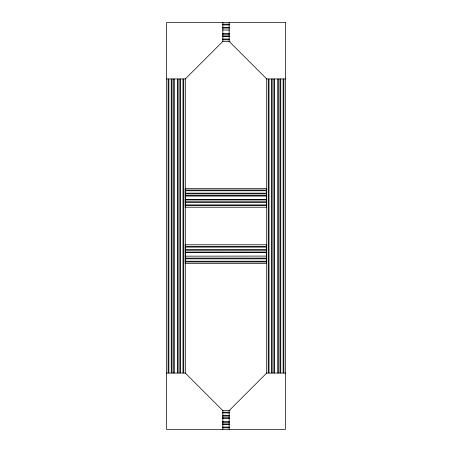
<?xml version="1.0" encoding="UTF-8"?>
<svg xmlns="http://www.w3.org/2000/svg" width="452" height="452" viewBox="0 0 452 452"><rect width="100%" height="100%" fill="white"/><g stroke="black" fill="none" stroke-linecap="round" stroke-linejoin="round"><path stroke-width="0.68" d="M222.39 24.176L229.407 24.176M222.39 24.928L229.407 24.928M222.39 27.306L229.407 27.306M222.39 28.058L229.407 28.058M222.39 29.985L229.407 30.064M222.39 33.911L229.407 33.911M222.39 33.99L229.407 33.99M222.39 35.917L229.407 35.917M222.39 36.669L229.407 36.669M222.39 39.047L229.407 39.047M222.39 39.799L229.407 39.799M222.39 41.375L230.108 41.375M166.545 78.925L185.32 78.925L222.87 41.375L222.87 22.6M285.455 78.925L266.68 78.925L229.13 41.375L229.13 22.6M185.218 190.026L266.578 190.026M185.218 190.778L266.578 190.778M185.218 193.157L266.578 193.157M185.218 193.908L266.578 193.908M185.218 195.835L266.578 195.835M185.218 195.914L266.578 195.914M185.218 199.761L266.578 199.761M185.218 199.84L266.578 199.84M185.218 201.767L266.578 201.767M185.218 202.519L266.578 202.519M185.218 204.897L266.578 204.897M185.218 205.649L266.578 205.649M185.218 246.351L266.578 246.351M185.218 247.103L266.578 247.103M185.218 249.481L266.578 249.481M185.218 250.233L266.578 250.233M185.218 252.159L266.578 252.159M185.218 252.239L266.578 252.239M185.218 256.165L266.578 256.086M185.218 258.092L266.578 258.092M185.218 258.843L266.578 258.843M185.218 261.222L266.578 261.222M185.218 261.974L266.578 261.974M166.545 373.075L185.32 373.075L222.87 410.625L222.87 429.4M285.455 373.075L266.68 373.075L229.13 410.625L229.13 429.4M222.39 410.625L230.108 410.625M222.39 412.201L229.407 412.201M222.39 412.953L229.407 412.953M222.39 415.331L229.407 415.331M222.39 416.083L229.407 416.083M222.39 418.01L229.407 418.01M222.39 418.089L229.407 418.089M222.39 421.936L229.407 421.936M222.39 422.015L229.407 422.015M222.39 423.942L229.407 423.942M222.39 424.694L229.407 424.694M222.39 427.072L229.407 427.072M222.39 427.824L229.407 427.824M283.879 79.1L283.879 372.9M283.127 79.1L283.127 372.9M280.748 79.1L280.748 372.9M279.997 79.1L279.997 372.9M278.07 79.1L278.07 372.9M277.974 79.1L277.974 372.9M274.161 79.1L274.161 372.9M274.065 79.1L274.065 372.9M272.138 79.1L272.138 372.9M271.386 79.1L271.386 372.9M269.008 79.1L269.008 372.9M268.256 79.1L268.256 372.9M266.68 78.394L266.68 373.606M185.32 78.394L185.32 373.606M183.744 79.1L183.744 372.9M182.992 79.1L182.992 372.9M180.614 79.1L180.614 372.9M179.862 79.1L179.862 372.9M177.935 79.1L177.935 372.9M177.839 79.1L177.839 372.9M174.026 79.1L174.026 372.9M173.93 79.1L173.93 372.9M172.003 79.1L172.003 372.9M171.251 79.1L171.251 372.9M168.873 79.1L168.873 372.9M168.121 79.1L168.121 372.9M285.455 22.6L166.545 22.6L166.545 429.4L285.455 429.4L285.455 22.6M266.578 188.45L185.218 188.45L185.218 207.225L266.578 207.225L266.578 188.45M266.578 244.775L185.218 244.775L185.218 263.55L266.578 263.55L266.578 244.775"/></g></svg>
